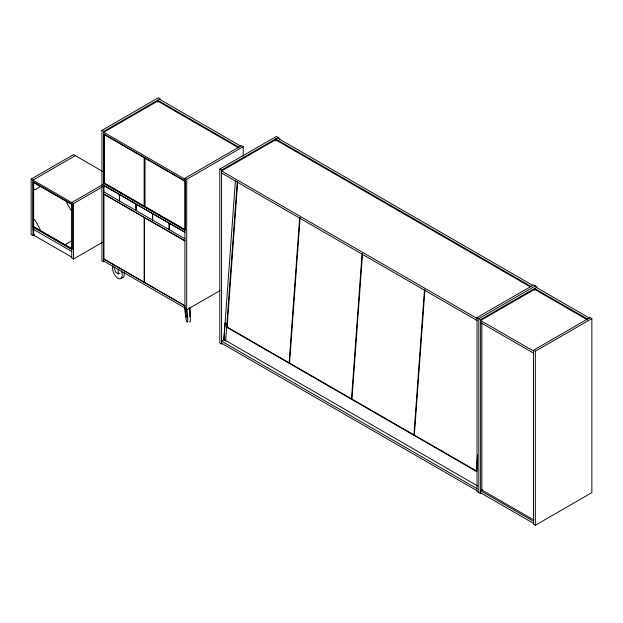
<?xml version="1.0" encoding="UTF-8"?>
<svg xmlns="http://www.w3.org/2000/svg" width="623" height="623" viewBox="0 0 623 623"><rect width="100%" height="100%" fill="white"/><g stroke="black" fill="none" stroke-linecap="round" stroke-linejoin="round"><path stroke-width="0.93" d="M235.401 180.841L223.852 339.862L225.643 340.898L237.254 181.714M477.545 460.452L476.766 471.12L476.299 471.346L226.686 327.231L227.161 327.013L237.651 182.461M299.655 217.739L289.095 363.264L289.563 363.038L300.122 217.52M362.056 253.771L351.497 399.288L351.964 399.063L362.531 253.545M424.458 289.796L413.898 435.313L414.365 435.095L424.933 289.57M476.299 471.346L477.498 454.852M101.923 130.371L158.437 97.741L160.228 98.777L103.706 131.406L101.923 130.371L101.923 260.889L103.706 261.925L103.706 131.406M104.275 134.233L103.8 134.506L103.8 183.232L144.209 206.563L144.684 206.291L144.684 157.564L104.275 134.233L104.275 182.96L144.684 206.291M34.6 234.63L32.941 235.587L31.15 234.552L31.15 179.081L73.537 154.613L102.577 171.38M75.328 155.649L32.941 180.117L32.941 235.587M33.65 181.994L33.175 182.266L33.175 226.858L71.793 249.153L72.268 248.881L72.268 204.289L33.65 181.994L33.65 226.585L72.268 248.881M39.911 186.861L35.013 189.688L33.697 188.925M144.684 157.564L144.209 157.837L144.209 206.563M144.871 157.674L144.404 157.946L144.404 206.672L184.805 229.996L185.28 229.723L185.28 180.997L144.871 157.674L144.871 206.4L185.28 229.723M103.8 183.232L104.275 182.96M102.499 184.766L71.746 202.522L71.746 257.992L73.537 259.028L102.624 242.23M33.175 226.858L33.65 226.585M72.268 204.289L71.793 204.562L32.941 182.181M31.15 179.081L73.537 203.557L102.624 186.76M71.186 241.023L66.287 243.85L66.287 245.376M219.935 290.637L186.69 309.833L184.906 308.798L184.906 178.279L241.42 145.65L243.211 146.685L243.211 156.35M184.906 178.279L186.69 179.315L243.211 146.685M185.28 180.997L184.805 181.27L103.706 134.342M144.404 206.672L144.871 206.4M278.092 137.457L221.578 170.087L221.578 344.114L219.787 343.078L219.787 169.059L276.308 136.429L279.883 138.493L279.127 138.929M224.903 339.262L221.578 341.178L477.031 488.658M477.031 317.574L533.545 284.945L537.127 287.008L480.606 319.638L477.031 317.574L477.031 491.594L480.606 493.665L480.606 319.638M535.336 285.98L478.822 318.602L478.822 492.629M533.545 350.204L590.059 317.574L591.85 318.602L591.85 492.629L535.336 525.259L533.545 524.223L533.545 350.204L535.336 351.232L591.85 318.602M482.272 489.764L480.606 490.729L533.545 521.287M113.791 266.691L115.777 272.064L118.206 273.894L119.787 273.186M188.528 308.307L190.108 308.159L190.108 316.57L189.688 315.059M184.844 307.014L185.529 314.662L187.11 314.514M185.529 314.662L186.16 316.936L187.741 316.796M277.344 137.893L532.79 285.381M536.372 287.444L589.303 318.01M530.998 286.409L275.553 138.929L275.553 140.876M587.52 319.038L534.581 288.48L534.581 290.419M530.157 286.798L275.553 139.801L221.578 170.959L477.031 318.439M587.52 319.911L534.581 289.345L480.606 320.51L533.545 351.068M159.472 99.213L240.665 146.086M238.874 147.121L157.681 100.241L157.681 102.18M238.874 147.994L157.681 101.113L103.706 132.271L184.906 179.151M219.787 169.059L221.578 170.087M221.578 173.023L477.031 320.51M480.606 322.574L533.545 353.14M103.706 183.287L184.906 230.16M103.706 185.35L184.906 232.231L169.292 223.33L169.292 229.638M103.706 191.876L184.906 238.757M103.706 193.948L184.906 240.821L144.404 217.544L144.404 282.367L184.805 305.698M226.78 323.952L225.098 322.979L223.906 339.465L477.67 485.979M227.161 327.013L476.766 471.12M103.706 258.989L184.906 305.862M33.697 219.382L35.013 220.145L39.911 228.625L39.911 230.152M103.706 261.053L184.906 307.926M32.941 226.998L71.746 249.402M32.941 229.062L71.746 251.466M533.973 520.073L481.883 489.99L481.883 322.815M221.578 343.242L477.031 490.729M480.606 492.793L533.545 523.351M71.676 257.081L33.697 235.151L33.697 228.625M71.186 210.574L66.287 202.086L66.287 200.567M535.336 351.232L535.336 525.259M186.69 179.315L186.69 309.833M186.16 309.46L186.16 316.936M169.106 229.529L169.106 223.221L152.697 213.744L152.697 220.051M152.51 219.942L152.51 213.634L136.102 204.165L136.102 210.473M135.915 210.364L135.915 204.056L119.507 194.578L119.507 200.886M119.32 200.777L119.32 194.469L103.8 185.514L103.8 191.822M118.206 269.214L118.206 273.894M73.537 203.557L73.537 259.028M121.462 270.943A7.99 3.972 66.1 0 1 117.887 278.271A7.99 3.972 66.1 0 1 112.802 265.686M124.234 272.648A7.99 3.972 66.1 0 1 121.181 277.85M186.822 309.382A7.99 1.036 84.7 0 1 187.655 320.798A7.99 1.036 84.7 0 1 185.997 318.727A7.99 1.036 84.7 0 1 185.311 307.505M189.275 308.307A7.99 1.036 84.7 0 1 190.35 317.948A7.99 1.036 84.7 0 1 189.532 321.826M144.209 217.435L103.8 194.103L103.8 258.934L144.209 282.258L144.209 217.435"/></g></svg>
